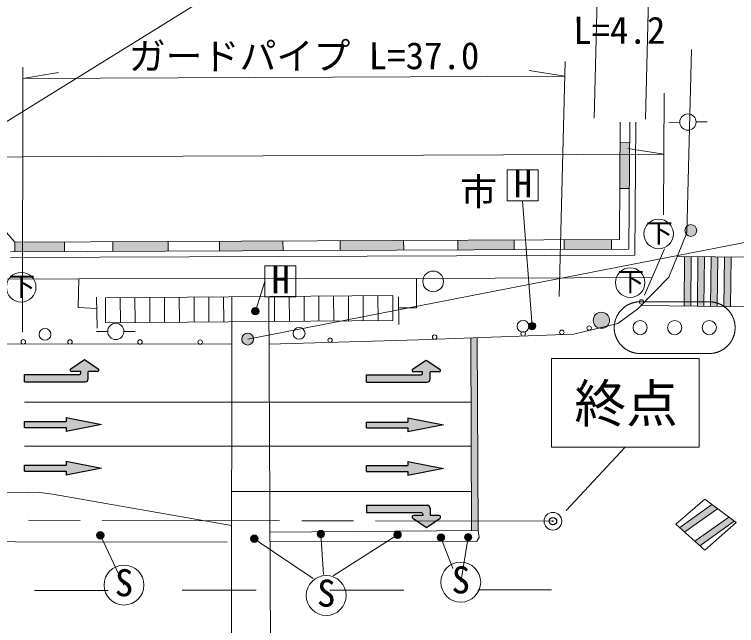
# Model space of a CAD drawing. Units: millimetres at full size, sheet at 1:1000; details may follow other scales. Extents: x 40000 to 680000, y 20000 to 380000.
# Drawn here: x 365050 to 413918, y 277024 to 318393 of the extents above; entities that cross this region are included whole.
import ezdxf
from ezdxf.enums import TextEntityAlignment as Align

# ---------------------------------------------------------------- set-up
doc = ezdxf.new("R2010")
doc.units = ezdxf.units.MM
doc.header["$LTSCALE"] = 1000
doc.header["$PDMODE"] = 32
doc.header["$PDSIZE"] = 500
doc.linetypes.add('CHAIN', pattern=[18.5, 12, -1.5, 3.5, -1.5])
for name, color, linetype, lineweight in [('M-BGD', 7, 'Continuous', 13), ('M-BGD-EXST', 7, 'Continuous', 13), ('M-BMK', 2, 'CHAIN', 13), ('M-BMK-SRVR', 3, 'Continuous', 13), ('M-STR-HTXT', 7, 'Continuous', 13), ('M-STR-STR3', 7, 'Continuous', 25), ('M-STR-STRC', 7, 'Continuous', 13)]:
    doc.layers.add(name, color=color, linetype=linetype, lineweight=lineweight)
doc.layers.add('M-OTRS', color=6, linetype='Continuous')
doc.styles.add('ＭＳ ゴシック', font='')
doc.styles.get('ＭＳ ゴシック').set_extended_font_data('MS Gothic')

msp = doc.modelspace()

# ---------------------------------------------------------------- hatches: boundary and pattern name
at = {"layer": 'M-BGD'}
for points in [[(406687, 309712), (406037, 309716), (406016, 306608), (406666, 306604)], [(410731, 304155, 0.47269), (410463, 303598, 0.23212), (410737, 303377)], [(410731, 304155), (410737, 303377, 0.62322), (411189, 303935, 0.35806)], [(365083, 302980), (365086, 302330), (368438, 302344), (368435, 302994)], [(371699, 303008), (371702, 302358), (375464, 302374), (375461, 303024)], [(378925, 303038), (378927, 302388), (383226, 302406), (383223, 303056)], [(387099, 303073), (387102, 302423), (391391, 302441), (391388, 303091)], [(395053, 303106), (395056, 302456), (398865, 302472), (398862, 303122)], [(402241, 303136), (402244, 302486), (405455, 302500), (405452, 303150)], [(404273, 297453, 0.16282), (404513, 297199), (405019, 297193, 0.40531), (405271, 297916, 1)], [(404513, 297199, 0.24357), (405019, 297193)]]:
    msp.add_hatch(color=256, dxfattribs=at).paths.add_polyline_path(points)
at = {"layer": 'M-BGD-EXST'}
for points in [[(381579, 298407, 1), (381126, 298197, 1)], [(400315, 297401, 1), (399862, 297190, 1)], [(386009, 283323, 1), (385556, 283113, 1)], [(371089, 283238, 1), (370636, 283027, 1)], [(381509, 283008, 1), (381056, 282797, 1)], [(391209, 283279, 1), (390756, 283068, 1)], [(394139, 283093, 1), (393686, 282882, 1)], [(395983, 283113, 1), (395530, 282902, 1)]]:
    msp.add_hatch(color=256, dxfattribs=at).paths.add_polyline_path(points)
at = {"layer": 'M-STR-STR3'}
for points in [[(370043, 294229), (370662, 294229, 0.74206), (370718, 294412), (369792, 295029), (368867, 294412, 0.74206), (368923, 294229), (369543, 294229), (369543, 294129, -0.41421), (369443, 294029), (365736, 294028), (365737, 293528), (369843, 293529, 0.41388), (370043, 293729)], [(393173, 294198), (393792, 294199, 0.74206), (393848, 294382), (392922, 294998), (391997, 294381, 0.74206), (392053, 294198), (392673, 294198), (392673, 294098, -0.41421), (392573, 293998), (388867, 293997), (388867, 293497), (392973, 293498, 0.41388), (393173, 293698)], [(393176, 284469), (393795, 284469), (393851, 284286, 0.74206), (393795, 284469), (393851, 284286), (392926, 283669), (392001, 284285), (392056, 284468, 0.74206), (392001, 284285), (392056, 284468), (392676, 284469), (392676, 284569), (392576, 284669, -0.41421), (392676, 284569), (392576, 284669), (388870, 284667), (388869, 285167), (392976, 285169), (393176, 284969, 0.41388), (392976, 285169), (393176, 284969)]]:
    msp.add_hatch(color=256, dxfattribs=at).paths.add_polyline_path(points)
at = {"layer": 'M-STR-STRC'}
for points in [[(410851, 302001), (410401, 302005), (410365, 298656), (410815, 298651)], [(411751, 301991), (411301, 301996), (411265, 298646), (411715, 298642)], [(412651, 301981), (412201, 301986), (412165, 298637), (412615, 298632)], [(413551, 301971), (413101, 301976), (413064, 298627), (413514, 298622)], [(381196, 296585, 1), (380471, 296248, 1)], [(396375, 296508), (395925, 296491), (395972, 283451), (396422, 283454)], [(368549, 290834), (365738, 290833), (365738, 290436), (368549, 290437), (368549, 290162), (370946, 290636), (368549, 291109)], [(391679, 290804), (388868, 290803), (388868, 290405), (391679, 290406), (391679, 290131), (394076, 290606), (391679, 291079)], [(368550, 287880), (365738, 287879), (365739, 287482), (368550, 287483), (368550, 287208), (370947, 287682), (368550, 288155)], [(391680, 287850), (388869, 287849), (388869, 287451), (391680, 287452), (391680, 287177), (394077, 287652), (391680, 288125)], [(412631, 284933), (412252, 285216), (410073, 283666), (410416, 283358)], [(413388, 284368), (411101, 282741), (411444, 282432), (413767, 284085)]]:
    msp.add_hatch(color=256, dxfattribs=at).paths.add_polyline_path(points)

# ---------------------------------------------------------------- linework, layer by layer
at = {"layer": 'M-BGD'}
for p, q in [((406638, 302505), (406696, 311103)), ((407035, 302106), (407096, 311100)), ((410078, 311096), (409328, 311083)), ((411178, 311115), (411928, 311127)), ((406687, 309712), (406037, 309716)), ((406666, 306604), (406016, 306608)), ((368438, 302344), (368435, 302994)), ((371702, 302358), (371699, 303008)), ((375464, 302374), (375461, 303024)), ((378927, 302388), (378925, 303038)), ((383226, 302406), (383223, 303056)), ((387102, 302423), (387099, 303073)), ((391391, 302441), (391388, 303091)), ((395056, 302456), (395053, 303106)), ((398865, 302472), (398862, 303122)), ((402244, 302486), (402241, 303136)), ((405452, 303150), (405455, 302500)), ((364790, 302329), (406638, 302505)), ((365083, 302980), (365086, 302330)), ((409043, 302520), (407696, 299380)), ((364791, 301929), (407035, 302106)), ((370606, 299252), (370653, 297154)), ((391030, 299275), (391067, 297404)), ((371359, 296937), (370609, 296939)), ((372459, 296935), (373209, 296933))]:
    msp.add_line(p, q, dxfattribs=at)
for points in [[(382289, 296074), (392393, 296358), (402895, 296753), (405875, 297477), (407247, 298470), (409325, 300615), (410559, 303605), (410862, 316019)], [(300429, 315493), (300341, 301862), (300592, 300224), (301227, 298800), (302622, 297373), (304047, 296464), (305600, 296183), (319115, 296166), (352038, 296095), (379760, 296062)], [(365083, 302980), (405993, 303152), (406046, 311107)], [(363189, 306607), (363243, 305072), (365083, 302980)], [(302002, 300297), (369410, 300495), (392262, 300522), (408214, 300588)], [(370623, 298480), (369368, 298553), (369410, 300495)], [(391045, 298530), (392255, 298540), (392262, 300522)], [(258030, 285955), (288030, 285988), (312408, 285962), (330656, 285986), (365970, 286054), (366764, 286035), (367620, 285916), (379745, 283807)], [(379450, 282663), (350768, 282713), (323936, 282694), (308244, 282651), (287408, 285022), (258018, 285052)], [(382351, 283348), (396439, 283455), (396502, 282990), (396349, 282733), (382354, 282687)]]:
    msp.add_lwpolyline(points, dxfattribs=at)
for centre, radius in [((410628, 311105), 550), ((410826, 303767), 400), ((393385, 300323), 700), ((407486, 298932), 150), ((404772, 297685), 550), ((399471, 297284), 400), ((367117, 296735), 400), ((371909, 296936), 550), ((384313, 296802), 400), ((403942, 297161), 150), ((393486, 296549), 150), ((399477, 296774), 150), ((402095, 296873), 150), ((365653, 296229), 150), ((368809, 296225), 150), ((373546, 296219), 150), ((377618, 296214), 150), ((386409, 296340), 150)]:
    msp.add_circle(centre, radius, dxfattribs=at)
at = {"layer": 'M-BGD-EXST'}
for p, q in [((400486, 307875), (398386, 307875)), ((398386, 307875), (398386, 305775)), ((400486, 305775), (400486, 307875)), ((398386, 305775), (400486, 305775)), ((400088, 297296), (399436, 305775)), ((384098, 301375), (381998, 301375)), ((381998, 301375), (381998, 299275)), ((384098, 299275), (384098, 301375)), ((381353, 298302), (381998, 300325)), ((381998, 299275), (384098, 299275)), ((406387, 289102), (402378, 284823)), ((370863, 283132), (372462, 279766)), ((385782, 283218), (385961, 280484)), ((390982, 283173), (386617, 280383)), ((393912, 282987), (394717, 280880)), ((395756, 283007), (395253, 279961)), ((381283, 282903), (385274, 280216))]:
    msp.add_line(p, q, dxfattribs=at)
for centre, radius in [((408644, 303536), 1000), ((406719, 300240), 1000), ((365508, 299927), 1000), ((381353, 298302), 250), ((400088, 297296), 250), ((385782, 283218), 250), ((370863, 283132), 250), ((381283, 282903), 250), ((390982, 283173), 250), ((393912, 282987), 250), ((395756, 283007), 250), ((372462, 279766), 1350), ((395253, 279961), 1350), ((386147, 279060), 1350)]:
    msp.add_circle(centre, radius, dxfattribs=at)
at = {"layer": 'M-BMK'}
msp.add_lwpolyline([(401492, 284088), (300749, 284263), (200503, 284249), (131604, 283868), (131435, 265948), (131567, 251110)], dxfattribs=at)
at = {"layer": 'M-BMK-SRVR'}
msp.add_circle((401492, 284088), 600, dxfattribs=at)
at = {"layer": 'M-OTRS'}
msp.add_point((401492, 284088), dxfattribs=at)
at = {"layer": 'M-STR-HTXT'}
for p, q in [((404475, 319456), (404282, 311376)), ((407951, 319599), (407764, 311293)), ((401907, 299297), (402328, 315217)), ((365594, 296885), (365617, 314828)), ((365616, 314057), (368039, 314452)), ((402302, 314218), (399876, 314591)), ((402302, 314218), (365616, 314057)), ((409013, 313057), (408976, 304817)), ((408995, 308937), (406568, 309311)), ((401387, 295102), (411387, 295102)), ((401387, 289102), (401387, 295102)), ((411387, 295102), (411387, 289102)), ((411387, 289102), (401387, 289102))]:
    msp.add_line(p, q, dxfattribs=at)
msp.add_lwpolyline([(408995, 308937), (365609, 308755), (315272, 308529), (301158, 308535)], dxfattribs=at)
at = {"layer": 'M-STR-STR3', "lineweight": 13}
for p, q in [((371203, 299219), (390646, 299367)), ((371203, 299219), (371216, 297519)), ((372203, 299227), (372216, 297527)), ((373203, 299234), (373216, 297534)), ((374203, 299242), (374215, 297542)), ((375203, 299249), (375215, 297549)), ((376203, 299257), (376215, 297557)), ((377203, 299265), (377215, 297565)), ((378202, 299272), (378215, 297572)), ((379202, 299280), (379215, 297580)), ((379764, 299284), (379725, 266951)), ((382646, 299306), (382659, 297606)), ((383646, 299313), (383659, 297613)), ((384646, 299321), (384659, 297621)), ((385646, 299329), (385659, 297629)), ((386646, 299336), (386659, 297636)), ((387646, 299344), (387659, 297644)), ((388646, 299351), (388659, 297651)), ((389646, 299359), (389659, 297659)), ((390646, 299367), (390659, 297667)), ((371216, 297519), (390659, 297667))]:
    msp.add_line(p, q, dxfattribs=at)
at = {"layer": 'M-STR-STR3'}
for p, q in [((368867, 294412), (369792, 295029)), ((369792, 295029), (370718, 294412)), ((391997, 294381), (392922, 294998)), ((392922, 294998), (393848, 294382)), ((369543, 294229), (368923, 294229)), ((369543, 294129), (369543, 294229)), ((370662, 294229), (370043, 294229)), ((370043, 293729), (370043, 294229)), ((392673, 294198), (392053, 294198)), ((392673, 294098), (392673, 294198)), ((393792, 294199), (393173, 294198)), ((393173, 293698), (393173, 294198)), ((365736, 294028), (369443, 294029)), ((365737, 293528), (365736, 294028)), ((388867, 293997), (392573, 293998)), ((388867, 293497), (388867, 293997)), ((365737, 293528), (369843, 293529)), ((388867, 293497), (392973, 293498)), ((388869, 285167), (392976, 285169)), ((388869, 285167), (388870, 284667)), ((393176, 284969), (393176, 284469)), ((388870, 284667), (392576, 284669)), ((392676, 284469), (392056, 284468)), ((392676, 284569), (392676, 284469)), ((393795, 284469), (393176, 284469)), ((392001, 284285), (392926, 283669)), ((392926, 283669), (393851, 284286))]:
    msp.add_line(p, q, dxfattribs=at)
at = {"layer": 'M-STR-STR3', "lineweight": 13}
msp.add_lwpolyline([(382392, 266910), (382411, 270946), (382274, 299303)], dxfattribs=at)
at = {"layer": 'M-STR-STR3'}
for centre, radius, start, end in [((368923, 294329), 100, 123.7086, 270.0186), ((370662, 294329), 100, 270.0186, 56.3285), ((392053, 294298), 100, 123.7086, 270.0186), ((393792, 294299), 100, 270.0186, 56.3285), ((369443, 294129), 100, 270.0186, 0.0186), ((369843, 293729), 200, 270.0186, 359.9542), ((392573, 294098), 100, 270.0186, 0.0186), ((392973, 293698), 200, 270.0186, 359.9542), ((392976, 284969), 200, 0.0829, 90.0186), ((392056, 284368), 100, 90.0186, 236.3285), ((392576, 284569), 100, 0.0186, 90.0186), ((393796, 284369), 100, 303.7086, 90.0186)]:
    msp.add_arc(centre, radius, start, end, dxfattribs=at)
at = {"layer": 'M-STR-STRC'}
for p, q in [((380308, 320941), (342012, 297207)), ((486703, 316987), (380834, 296416)), ((419135, 301911), (409901, 302011)), ((410401, 302005), (410365, 298656)), ((410851, 302001), (410815, 298651)), ((411301, 301996), (411265, 298646)), ((411751, 301991), (411715, 298642)), ((412201, 301986), (412165, 298637)), ((412651, 301981), (412615, 298632)), ((413101, 301976), (413064, 298627)), ((413551, 301971), (413514, 298622)), ((412071, 298942), (407391, 298942)), ((422301, 298527), (407458, 298688)), ((395972, 283453), (395925, 296491)), ((396422, 283454), (396375, 296508)), ((407391, 295442), (412071, 295442)), ((365737, 292146), (395941, 292156)), ((365738, 289161), (395951, 289171)), ((379748, 286097), (395963, 286102)), ((410073, 283666), (412252, 285216)), ((410416, 283358), (412631, 284933)), ((411101, 282741), (413388, 284368)), ((411444, 282432), (413767, 284085)), ((366399, 279399), (371399, 279405)), ((376399, 279410), (381399, 279415)), ((386399, 279421), (391399, 279426)), ((396399, 279432), (401399, 279437))]:
    msp.add_line(p, q, dxfattribs=at)
at = {"layer": 'M-STR-STRC', "lineweight": 25}
for p, q in [((365738, 290833), (368549, 290834)), ((365738, 290436), (365738, 290833)), ((368549, 291109), (370946, 290636)), ((368549, 291109), (368549, 290834)), ((388868, 290803), (391679, 290804)), ((388868, 290405), (388868, 290803)), ((391679, 291079), (394076, 290606)), ((391679, 291079), (391679, 290804)), ((365738, 290436), (368549, 290437)), ((370946, 290636), (368549, 290162)), ((368549, 290437), (368549, 290162)), ((388868, 290405), (391679, 290406)), ((394076, 290606), (391679, 290131)), ((391679, 290406), (391679, 290131)), ((365738, 287879), (368550, 287880)), ((365739, 287482), (365738, 287879)), ((368550, 288155), (370947, 287682)), ((368550, 288155), (368550, 287880)), ((388869, 287849), (391680, 287850)), ((388869, 287451), (388869, 287849)), ((391680, 288125), (394077, 287652)), ((391680, 288125), (391680, 287850)), ((365739, 287482), (368550, 287483)), ((370947, 287682), (368550, 287208)), ((368550, 287483), (368550, 287208)), ((388869, 287451), (391680, 287452)), ((394077, 287652), (391680, 287177)), ((391680, 287452), (391680, 287177))]:
    msp.add_line(p, q, dxfattribs=at)
at = {"layer": 'M-STR-STRC'}
for points in [[(407391, 298942), (407360, 298942), (407329, 298941), (407299, 298940), (407268, 298938), (407237, 298935), (407207, 298932), (407176, 298929), (407146, 298925), (407116, 298920), (407085, 298915), (407055, 298910), (407025, 298903), (406995, 298897), (406965, 298890), (406935, 298882), (406906, 298874), (406876, 298865), (406847, 298856), (406818, 298846), (406789, 298835), (406760, 298825), (406732, 298813), (406703, 298802), (406675, 298789), (406647, 298776), (406620, 298763), (406592, 298749), (406565, 298735), (406538, 298720), (406511, 298705), (406485, 298689), (406459, 298673), (406433, 298657), (406407, 298640), (406382, 298622), (406357, 298604), (406333, 298586), (406308, 298567), (406284, 298548), (406261, 298528), (406237, 298508), (406215, 298488), (406192, 298467), (406170, 298446), (406148, 298424), (406127, 298402), (406106, 298380), (406085, 298357), (406065, 298334), (406045, 298310), (406025, 298287), (406006, 298263), (405988, 298238), (405970, 298213), (405952, 298188), (405935, 298163), (405918, 298137), (405902, 298111), (405886, 298085), (405870, 298058), (405855, 298031), (405841, 298004), (405827, 297977), (405813, 297949), (405800, 297922), (405788, 297894), (405776, 297865), (405764, 297837), (405753, 297808), (405742, 297779), (405732, 297750), (405723, 297721), (405714, 297692), (405705, 297662), (405697, 297633), (405690, 297603), (405683, 297573), (405676, 297543), (405670, 297513), (405665, 297483), (405660, 297452), (405656, 297422), (405652, 297391), (405649, 297361), (405646, 297330), (405644, 297300), (405643, 297269), (405641, 297238), (405641, 297208), (405641, 297177), (405641, 297146), (405643, 297115), (405644, 297085), (405646, 297054), (405649, 297023), (405652, 296993), (405656, 296962), (405660, 296932), (405665, 296902), (405670, 296871), (405676, 296841), (405683, 296811), (405690, 296781), (405697, 296752), (405705, 296722), (405714, 296692), (405723, 296663), (405732, 296634), (405742, 296605), (405753, 296576), (405764, 296547), (405776, 296519), (405788, 296491), (405800, 296463), (405813, 296435), (405827, 296407), (405841, 296380), (405855, 296353), (405870, 296326), (405886, 296299), (405902, 296273), (405918, 296247), (405935, 296222), (405952, 296196), (405970, 296171), (405988, 296146), (406006, 296122), (406025, 296098), (406045, 296074), (406065, 296050), (406085, 296027), (406106, 296005), (406127, 295982), (406148, 295960), (406170, 295939), (406192, 295917), (406215, 295896), (406237, 295876), (406261, 295856), (406284, 295836), (406308, 295817), (406333, 295798), (406357, 295780), (406382, 295762), (406407, 295745), (406433, 295728), (406459, 295711), (406485, 295695), (406511, 295679), (406538, 295664), (406565, 295649), (406592, 295635), (406620, 295621), (406647, 295608), (406675, 295595), (406703, 295583), (406732, 295571), (406760, 295560), (406789, 295549), (406818, 295539), (406847, 295529), (406876, 295519), (406906, 295511), (406935, 295502), (406965, 295495), (406995, 295488), (407025, 295481), (407055, 295475), (407085, 295469), (407116, 295464), (407146, 295459), (407176, 295455), (407207, 295452), (407237, 295449), (407268, 295446), (407299, 295445), (407329, 295443), (407360, 295442), (407391, 295442)], [(412071, 295442), (412102, 295442), (412132, 295443), (412163, 295445), (412194, 295446), (412224, 295449), (412255, 295452), (412285, 295455), (412316, 295459), (412346, 295464), (412376, 295469), (412407, 295475), (412437, 295481), (412467, 295488), (412497, 295495), (412526, 295502), (412556, 295511), (412585, 295519), (412615, 295529), (412644, 295539), (412673, 295549), (412701, 295560), (412730, 295571), (412758, 295583), (412786, 295595), (412814, 295608), (412842, 295621), (412869, 295635), (412897, 295649), (412924, 295664), (412950, 295679), (412977, 295695), (413003, 295711), (413029, 295728), (413054, 295745), (413079, 295762), (413104, 295780), (413129, 295798), (413153, 295817), (413177, 295836), (413201, 295856), (413224, 295876), (413247, 295896), (413270, 295917), (413292, 295939), (413314, 295960), (413335, 295982), (413356, 296005), (413377, 296027), (413397, 296050), (413417, 296074), (413436, 296098), (413455, 296122), (413474, 296146), (413492, 296171), (413510, 296196), (413527, 296222), (413544, 296247), (413560, 296273), (413576, 296299), (413591, 296326), (413606, 296353), (413621, 296380), (413635, 296407), (413648, 296435), (413662, 296463), (413674, 296491), (413686, 296519), (413698, 296547), (413709, 296576), (413719, 296605), (413729, 296634), (413739, 296663), (413748, 296692), (413756, 296722), (413764, 296752), (413772, 296781), (413779, 296811), (413785, 296841), (413791, 296871), (413797, 296902), (413801, 296932), (413806, 296962), (413809, 296993), (413813, 297023), (413815, 297054), (413818, 297085), (413819, 297115), (413820, 297146), (413821, 297177), (413821, 297208), (413820, 297238), (413819, 297269), (413818, 297300), (413815, 297330), (413813, 297361), (413809, 297391), (413806, 297422), (413801, 297452), (413797, 297483), (413791, 297513), (413785, 297543), (413779, 297573), (413772, 297603), (413764, 297633), (413756, 297662), (413748, 297692), (413739, 297721), (413729, 297750), (413719, 297779), (413709, 297808), (413698, 297837), (413686, 297865), (413674, 297894), (413662, 297922), (413648, 297949), (413635, 297977), (413621, 298004), (413606, 298031), (413591, 298058), (413576, 298085), (413560, 298111), (413544, 298137), (413527, 298163), (413510, 298188), (413492, 298213), (413474, 298238), (413455, 298263), (413436, 298287), (413417, 298310), (413397, 298334), (413377, 298357), (413356, 298380), (413335, 298402), (413314, 298424), (413292, 298446), (413270, 298467), (413247, 298488), (413224, 298508), (413201, 298528), (413177, 298548), (413153, 298567), (413129, 298586), (413104, 298604), (413079, 298622), (413054, 298640), (413029, 298657), (413003, 298673), (412977, 298689), (412950, 298705), (412924, 298720), (412897, 298735), (412869, 298749), (412842, 298763), (412814, 298776), (412786, 298789), (412758, 298802), (412730, 298813), (412701, 298825), (412673, 298835), (412644, 298846), (412615, 298856), (412585, 298865), (412556, 298874), (412526, 298882), (412497, 298890), (412467, 298897), (412437, 298903), (412407, 298910), (412376, 298915), (412346, 298920), (412316, 298925), (412285, 298929), (412255, 298932), (412224, 298935), (412194, 298938), (412163, 298940), (412132, 298941), (412102, 298942), (412071, 298942)]]:
    msp.add_lwpolyline(points, dxfattribs=at)
msp.add_lwpolyline([(409816, 283897), (411768, 285578), (413887, 283995), (411770, 282139)], close=True, dxfattribs=at)
for centre, radius in [((407391, 297192), 480), ((409731, 297192), 480), ((412071, 297192), 480), ((380834, 296416), 400)]:
    msp.add_circle(centre, radius, dxfattribs=at)

# ---------------------------------------------------------------- texts
at = {"layer": 'M-BGD-EXST', "style": 'ＭＳ ゴシック'}
for s, height, p in [('H', 1833, (398839, 305467)), ('下', 1320, (407792, 302549)), ('H', 1833, (382451, 298967)), ('下', 1320, (364656, 298940)), ('下', 1320, (405867, 299253))]:
    msp.add_text(s, height=height, dxfattribs=at).set_placement(p, align=Align.BOTTOM_LEFT)
for p in [(394598, 278668), (371807, 278474), (385492, 277768)]:
    msp.add_text('S', height=1833, rotation=358.508, dxfattribs=at).set_placement(p, align=Align.BOTTOM_LEFT)
at = {"layer": 'M-STR-HTXT', "style": 'ＭＳ ゴシック'}
for s, p in [('L=4.2', (402866, 315851)), ('ガードパイプ L=37.0', (372783, 314097))]:
    msp.add_text(s, height=1833, rotation=0.107, dxfattribs=at).set_placement(p, align=Align.BOTTOM_LEFT)
msp.add_text('市', height=1833, dxfattribs=at).set_placement((395208, 304922), align=Align.BOTTOM_LEFT)
msp.add_text('終点', height=2566, dxfattribs=at).set_placement((406444, 292066), align=Align.MIDDLE_CENTER)

doc.saveas('drawing.dxf')
